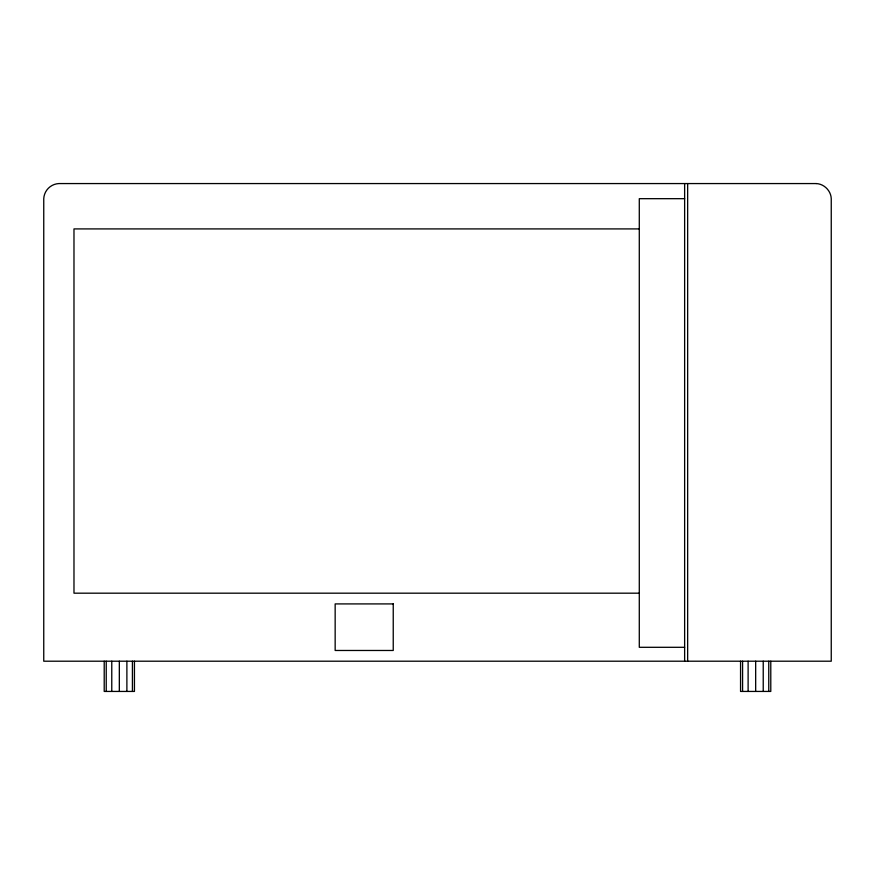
<?xml version="1.0" encoding="UTF-8"?>
<svg xmlns="http://www.w3.org/2000/svg" width="875" height="875" viewBox="0 0 875 875"><rect width="100%" height="100%" fill="white"/><g stroke="black" fill="none" stroke-linecap="round" stroke-linejoin="round"><path stroke-width="1.31" d="M684.633 198.68L639.286 198.68L639.286 647.303L684.633 647.303M639.395 228.911L73.981 228.911L73.981 593.184L639.384 593.184M770.788 661.205L770.788 691.436L740.556 691.436L740.556 661.205M768.764 661.205L768.764 691.436M763.23 661.205L763.23 691.436M755.672 661.205L755.672 691.436M748.114 661.205L748.114 691.436M742.58 661.205L742.58 691.436M687.652 183.564L687.652 661.205M684.633 183.564L684.633 661.205M134.444 661.205L134.444 691.436L104.213 691.436L104.213 661.205M132.42 661.205L132.42 691.436M126.886 661.205L126.886 691.436M119.328 661.205L119.328 691.436M111.77 661.205L111.77 691.436M106.236 661.205L106.236 691.436M816.134 183.564L58.866 183.564A15.947 15.947 0 0 0 43.75 198.68L43.75 661.205L831.25 661.205L831.25 198.68C830.987 190.75 824.064 183.827 816.134 183.564M393.236 603.914L335.158 603.914L335.158 650.475L393.236 650.475L393.236 603.914"/></g></svg>
